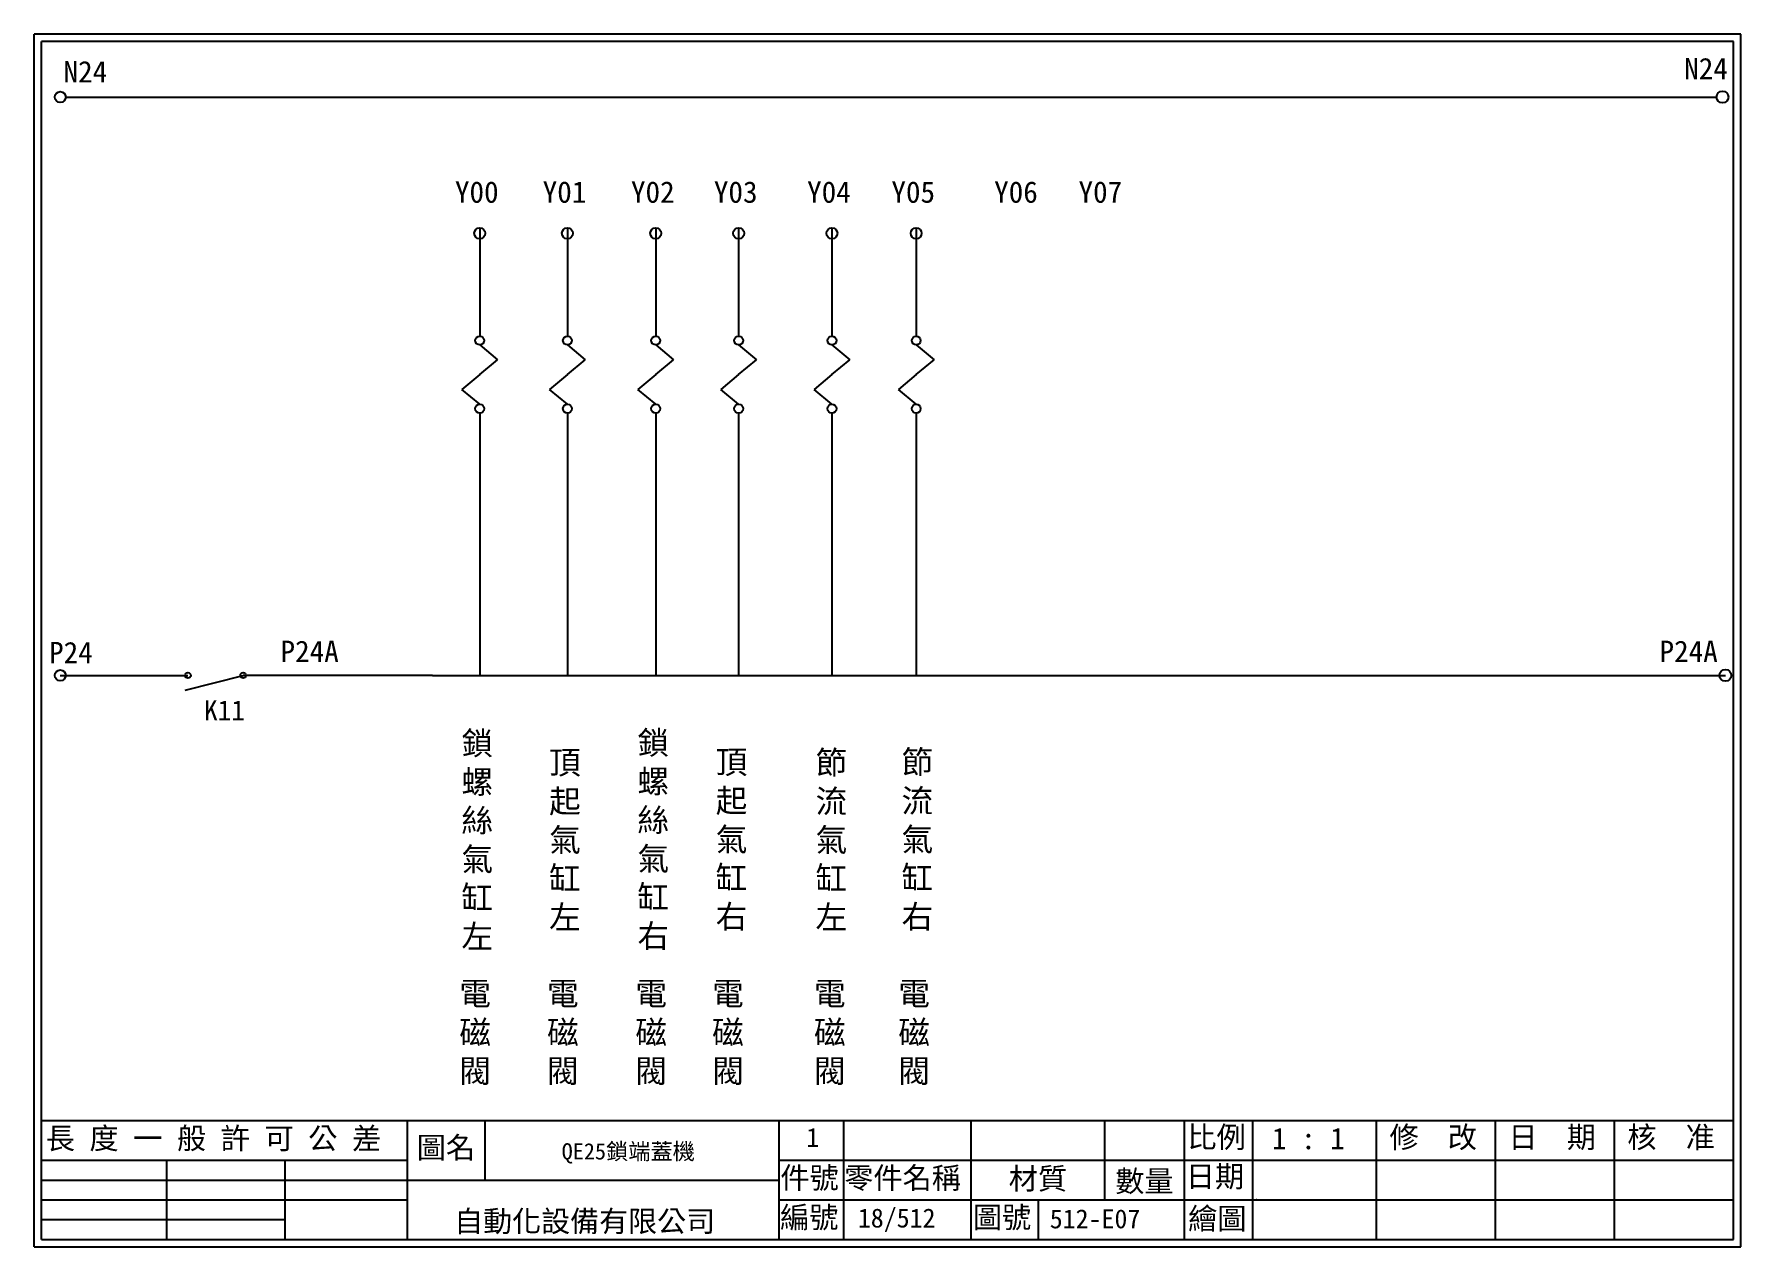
# Model space of a CAD drawing. Extents: x 1092 to 1379, y 1199 to 1403.
import ezdxf

# ---------------------------------------------------------------- set-up
doc = ezdxf.new("R2010")
doc.units = 0
doc.layers.get('0').update_dxf_attribs({"linetype": 'CONTINUOUS'})
for name, color, linetype in [('7', 7, 'CONTINUOUS'), ('圖框層', 7, 'CONTINUOUS'), ('文字層', 4, 'CONTINUOUS'), ('標尺寸層', 3, 'CONTINUOUS')]:
    doc.layers.add(name, color=color, linetype=linetype)
doc.styles.add('CNS', font='romanc.shx', dxfattribs={"bigfont": 'chineset.shx'})
doc.styles.add('STSL', font='kaiu.ttf')

msp = doc.modelspace()

# ---------------------------------------------------------------- linework, layer by layer
for centre in [(1375.54, 1392.27), (1376.02, 1295)]:
    msp.add_circle(centre, 1)
at = {"layer": '7'}
for centre in [(1117.49, 1295), (1126.77, 1295)]:
    msp.add_circle(centre, 0.464, dxfattribs=at)
at = {"layer": '圖框層', "color": 7}
for p, q in [((1378.63, 1402.85), (1091.63, 1402.85)), ((1091.63, 1198.88), (1091.63, 1402.85)), ((1377.38, 1401.6), (1092.88, 1401.6)), ((1092.88, 1200.13), (1092.88, 1401.6)), ((1377.38, 1200.13), (1377.38, 1401.6)), ((1378.63, 1198.88), (1378.63, 1402.85)), ((1092.88, 1220.13), (1203.36, 1220.13)), ((1154.42, 1200.13), (1154.42, 1220.13)), ((1167.45, 1210.13), (1167.45, 1220.13)), ((1203.36, 1220.13), (1377.38, 1220.13)), ((1216.9, 1200.13), (1216.9, 1220.13)), ((1227.78, 1200.13), (1227.78, 1220.13)), ((1249.2, 1200.13), (1249.2, 1220.13)), ((1271.68, 1206.8), (1271.68, 1220.13)), ((1285.09, 1200.13), (1285.09, 1220.13)), ((1296.57, 1200.13), (1296.57, 1220.13)), ((1317.38, 1200.13), (1317.38, 1220.13)), ((1337.38, 1200.13), (1337.38, 1220.13)), ((1357.38, 1200.13), (1357.38, 1220.13)), ((1092.88, 1213.46), (1154.42, 1213.46)), ((1113.92, 1200.13), (1113.92, 1213.46)), ((1133.86, 1200.13), (1133.86, 1213.46)), ((1216.9, 1213.46), (1377.38, 1213.46)), ((1092.88, 1210.13), (1156.91, 1210.13)), ((1156.91, 1210.13), (1216.9, 1210.13)), ((1092.88, 1206.8), (1154.42, 1206.8)), ((1216.9, 1206.8), (1377.38, 1206.8)), ((1260.51, 1200.13), (1260.51, 1206.8)), ((1092.88, 1203.47), (1133.86, 1203.47)), ((1092.88, 1200.13), (1377.38, 1200.13)), ((1091.63, 1198.88), (1378.63, 1198.88))]:
    msp.add_line(p, q, dxfattribs=at)
at = {"layer": '圖框層', "color": 4}
msp.add_point((1297.17, 1206.8), dxfattribs=at)
at = {"layer": '標尺寸層', "color": 7}
for p, q in [((1096.95, 1392.27), (1374.54, 1392.27)), ((1166.56, 1370.27), (1166.56, 1352.07)), ((1181.31, 1370.27), (1181.31, 1352.07)), ((1196.16, 1370.27), (1196.16, 1352.07)), ((1210.1, 1370.27), (1210.1, 1352.07)), ((1225.78, 1370.27), (1225.78, 1352.07)), ((1239.95, 1370.27), (1239.95, 1352.07)), ((1166.56, 1350.57), (1169.57, 1348.08)), ((1181.31, 1350.57), (1184.31, 1348.08)), ((1196.16, 1350.57), (1199.16, 1348.08)), ((1210.1, 1350.57), (1213.11, 1348.08)), ((1225.78, 1350.57), (1228.79, 1348.08)), ((1239.95, 1350.57), (1242.96, 1348.08)), ((1166.56, 1345.59), (1169.57, 1348.08)), ((1181.31, 1345.59), (1184.31, 1348.08)), ((1196.16, 1345.59), (1199.16, 1348.08)), ((1210.1, 1345.59), (1213.11, 1348.08)), ((1225.78, 1345.59), (1228.79, 1348.08)), ((1239.95, 1345.59), (1242.96, 1348.08)), ((1166.56, 1345.59), (1163.56, 1343.1)), ((1181.31, 1345.59), (1178.31, 1343.1)), ((1196.16, 1345.59), (1193.16, 1343.1)), ((1210.1, 1345.59), (1207.1, 1343.1)), ((1225.78, 1345.59), (1222.78, 1343.1)), ((1239.95, 1345.59), (1236.95, 1343.1)), ((1166.56, 1340.61), (1163.56, 1343.1)), ((1181.31, 1340.61), (1178.31, 1343.1)), ((1196.16, 1340.61), (1193.16, 1343.1)), ((1210.1, 1340.61), (1207.1, 1343.1)), ((1225.78, 1340.61), (1222.78, 1343.1)), ((1239.95, 1340.61), (1236.95, 1343.1)), ((1166.56, 1339.11), (1166.56, 1295)), ((1181.31, 1339.11), (1181.31, 1295)), ((1196.16, 1339.11), (1196.16, 1295)), ((1210.1, 1339.11), (1210.1, 1295)), ((1225.78, 1339.11), (1225.78, 1295)), ((1239.95, 1339.11), (1239.95, 1295)), ((1096.02, 1295), (1117.49, 1295)), ((1117.02, 1292.5), (1126.77, 1295))]:
    msp.add_line(p, q, dxfattribs=at)
at = {"layer": '標尺寸層', "color": 0}
for q in [(1126.77, 1295), (1376.02, 1295)]:
    msp.add_line((1158.59, 1295), q, dxfattribs=at)
at = {"layer": '標尺寸層', "color": 7}
for centre, radius in [((1096.02, 1392.27), 0.92), ((1166.56, 1369.35), 0.92), ((1181.31, 1369.35), 0.92), ((1196.16, 1369.35), 0.92), ((1210.1, 1369.35), 0.92), ((1225.78, 1369.35), 0.92), ((1239.95, 1369.35), 0.92), ((1166.56, 1351.32), 0.751), ((1181.31, 1351.32), 0.751), ((1196.16, 1351.32), 0.751), ((1210.1, 1351.32), 0.751), ((1225.78, 1351.32), 0.751), ((1239.95, 1351.32), 0.751), ((1166.56, 1339.86), 0.751), ((1181.31, 1339.86), 0.751), ((1196.16, 1339.86), 0.751), ((1210.1, 1339.86), 0.751), ((1225.78, 1339.86), 0.751), ((1239.95, 1339.86), 0.751), ((1096.02, 1295), 0.92)]:
    msp.add_circle(centre, radius, dxfattribs=at)

# ---------------------------------------------------------------- texts
at = {"layer": '圖框層', "color": 4, "style": 'STSL'}
for s, height, p in [('N24', 3.6, (1096.57, 1394.73)), ('N24', 3.6, (1369.1, 1395.26)), ('Y00', 3.6, (1162.39, 1374.49)), ('Y01', 3.6, (1177.14, 1374.49)), ('Y02', 3.6, (1191.99, 1374.49)), ('Y03', 3.6, (1205.93, 1374.49)), ('Y04', 3.6, (1221.61, 1374.49)), ('Y05', 3.6, (1235.78, 1374.49)), ('Y06', 3.6, (1253.06, 1374.49)), ('Y07', 3.6, (1267.25, 1374.49)), ('P24', 3.6, (1094.14, 1297.04)), ('P24A', 3.6, (1133.06, 1297.25)), ('P24A', 3.6, (1364.95, 1297.25)), ('K11', 3.366, (1120.2, 1287.45)), ('    長 度 一 般 許 可 公 差', 3.6, (1083.77, 1215.34)), ('圖名', 3.6, (1155.96, 1213.78)), ('比例', 3.6, (1285.55, 1215.56)), ('修  改', 3.6, (1319.54, 1215.54)), ('日  期', 3.6, (1339.54, 1215.54)), ('核  准', 3.6, (1359.54, 1215.54)), ('QE25鎖端蓋機', 2.74, (1180.34, 1213.58)), ('件號', 3.6, (1217.11, 1208.7)), ('零件名稱', 3.6, (1227.84, 1208.69)), ('材質', 3.6, (1255.51, 1208.56)), ('數量', 3.6, (1273.42, 1208.13)), ('日期', 3.6, (1285.29, 1208.93)), ('自動化設備有限公司', 3.574, (1162.26, 1201.41)), ('編號', 3.6, (1217.06, 1202.04)), ('18/512', 3.2, (1230.14, 1202.14)), ('圖號', 3.6, (1249.47, 1202.04)), ('繪圖', 3.6, (1285.68, 1201.85))]:
    msp.add_text(s, height=height, dxfattribs=at).set_placement(p)
at = {"layer": '文字層', "color": 4, "style": 'STSL'}
for s, height, p in [('1 ', 3.2, (1221.48, 1215.69)), ('1 : 1', 3.599, (1299.78, 1215.31)), ('512-E07', 3.2, (1262.41, 1202))]:
    msp.add_text(s, height=height, dxfattribs=at).set_placement(p)
at = {"layer": '標尺寸層', "color": 7, "char_height": 3.9, "attachment_point": 5, "style": 'CNS'}
for s, insert, width in [('{\\fDFKai-SB|b0|i0|c136|p65;鎖螺絲氣缸左}', (1166.14, 1267.21), 2.8481), ('{\\fDFKai-SB|b0|i0|c136|p65;鎖螺絲氣缸右}', (1195.74, 1267.21), 2.8481), ('{\\fDFKai-SB|b0|i0|c136|p65;節流氣缸左}', (1225.69, 1267.21), 2.8481), ('{\\fDFKai-SB|b0|i0|c136|p65;節流氣缸右}', (1240.15, 1267.21), 2.8481), ('{\\fDFKai-SB|b0|i0|c136|p65;頂起氣缸左}', (1180.89, 1267.21), 2.8481), ('{\\fDFKai-SB|b0|i0|c136|p65;頂起氣缸右}', (1208.9, 1267.21), 2.8481), ('{\\fDFKai-SB|b0|i0|c136|p65;電磁閥}', (1165.79, 1234.75), 8.6627), ('{\\fDFKai-SB|b0|i0|c136|p65;電磁閥}', (1180.54, 1234.75), 8.6627), ('{\\fDFKai-SB|b0|i0|c136|p65;電磁閥}', (1195.39, 1234.75), 8.6627), ('{\\fDFKai-SB|b0|i0|c136|p65;電磁閥}', (1208.3, 1234.75), 8.6627), ('{\\fDFKai-SB|b0|i0|c136|p65;電磁閥}', (1225.43, 1234.75), 8.6627), ('{\\fDFKai-SB|b0|i0|c136|p65;電磁閥}', (1239.6, 1234.75), 8.6627)]:
    msp.add_mtext(s, dxfattribs=dict(at, insert=insert, width=width))

doc.saveas('drawing.dxf')
